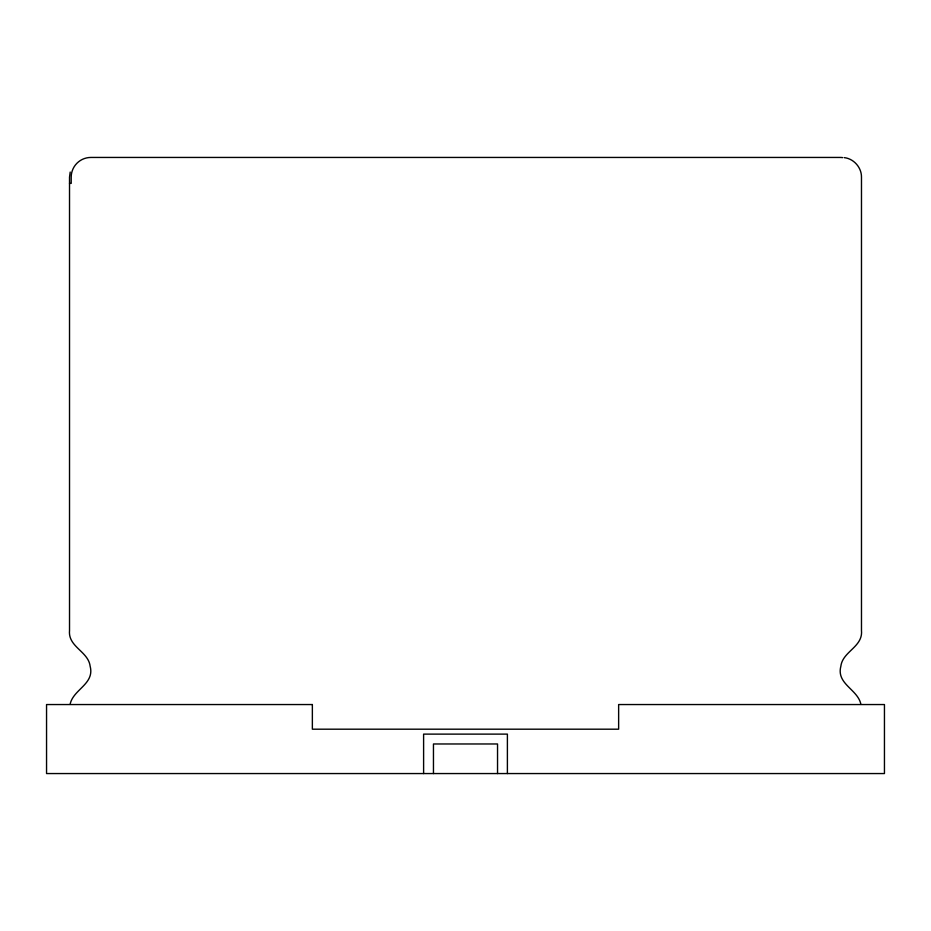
<?xml version="1.0" encoding="UTF-8"?>
<svg xmlns="http://www.w3.org/2000/svg" width="931" height="931" viewBox="0 0 931 931"><rect width="100%" height="100%" fill="white"/><g stroke="black" fill="none" stroke-linecap="round" stroke-linejoin="round"><path stroke-width="1.4" d="M70.197 172.06L69.522 177.169L69.522 630.613C67.951 646.929 88.34 651.386 90.132 666.2C94.834 683.854 73.735 689.126 70.232 703.731M69.522 183.372L71.198 183.372L71.198 177.169A19.714 19.714 0 0 1 90.912 157.444L840.088 157.444A19.714 19.714 0 0 1 842.66 157.618M844.266 157.618C853.82 158.712 861.629 167.533 861.478 177.169L861.478 630.613C863.049 646.929 842.66 651.386 840.868 666.2C836.166 683.854 857.265 689.126 860.768 703.731M507.395 773.556L507.395 734.117L423.605 734.117L423.605 773.556M497.538 773.556L497.538 743.974L433.462 743.974L433.462 773.556M312.362 704.546L46.55 704.546L46.55 773.556L884.45 773.556L884.45 704.546L618.638 704.546L618.638 729.194L312.362 729.194L312.362 704.546"/></g></svg>
